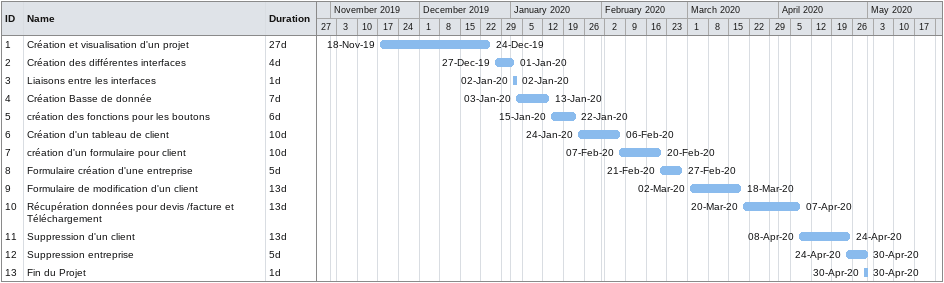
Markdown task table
| ID | Task | Duration | Start | Finish |
|---|---|---|---|---|
| 1 | Création et visualisation d'un projet | 27d | 2019-11-18 | 2019-12-24 |
| 2 | Création des différentes interfaces | 4d | 2019-12-27 | 2020-01-01 |
| 3 | Liaisons entre les interfaces | 1d | 2020-01-02 | 2020-01-02 |
| 4 | Création Basse de donnée | 7d | 2020-01-03 | 2020-01-13 |
| 5 | création des fonctions pour les boutons | 6d | 2020-01-15 | 2020-01-22 |
| 6 | Création d'un tableau de client | 10d | 2020-01-24 | 2020-02-06 |
| 7 | création d'un formulaire pour client | 10d | 2020-02-07 | 2020-02-20 |
| 8 | Formulaire création d'une entreprise | 5d | 2020-02-21 | 2020-02-27 |
| 9 | Formulaire de modification d'un client | 13d | 2020-03-02 | 2020-03-18 |
| 10 | Récupération données pour devis /facture et Téléchargement | 13d | 2020-03-20 | 2020-04-07 |
| 11 | Suppression d'un client | 13d | 2020-04-08 | 2020-04-24 |
| 12 | Suppression entreprise | 5d | 2020-04-24 | 2020-04-30 |
| 13 | Fin du Projet | 1d | 2020-04-30 | 2020-04-30 |
